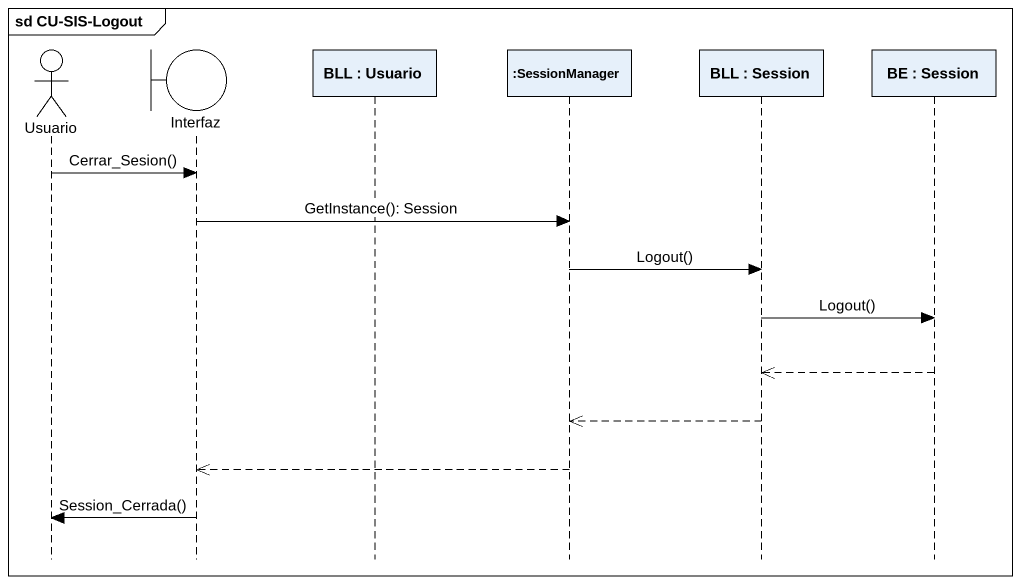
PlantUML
@startuml
mainframe sd CU-SIS-Logout
hide footbox
actor Usuario
boundary Interfaz
participant "BLL : Usuario" as BLL
participant ":SessionManager" as SessionManager
participant "BLL : Session" as BLL_2
participant "BE : Session" as BE

Usuario -> Interfaz : Cerrar_Sesion()
Interfaz -> SessionManager : GetInstance(): Session
SessionManager -> BLL_2 : Logout()
BLL_2 -> BE : Logout()
BE -->> BLL_2
BLL_2 -->> SessionManager
SessionManager -->> Interfaz
Interfaz -> Usuario : Session_Cerrada()
@enduml
